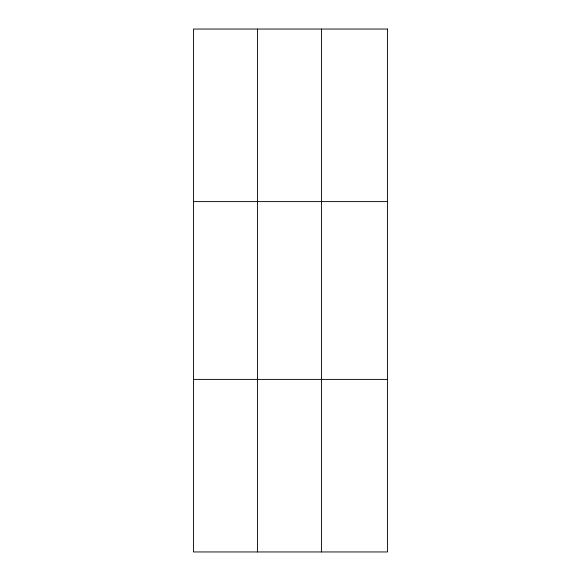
<?xml version="1.0" encoding="UTF-8"?>
<svg xmlns="http://www.w3.org/2000/svg" width="581" height="581" viewBox="0 0 581 581"><rect width="100%" height="100%" fill="white"/><g stroke="black" fill="none" stroke-linecap="round" stroke-linejoin="round"><path stroke-width="0.87" d="M257.506 29.05L257.506 551.95M321.547 29.05L321.547 551.95M193.473 201.607L387.527 201.607M193.473 379.393L387.527 379.393M387.527 29.05L387.527 551.95L193.473 551.95L193.473 29.05L387.527 29.05"/></g></svg>
